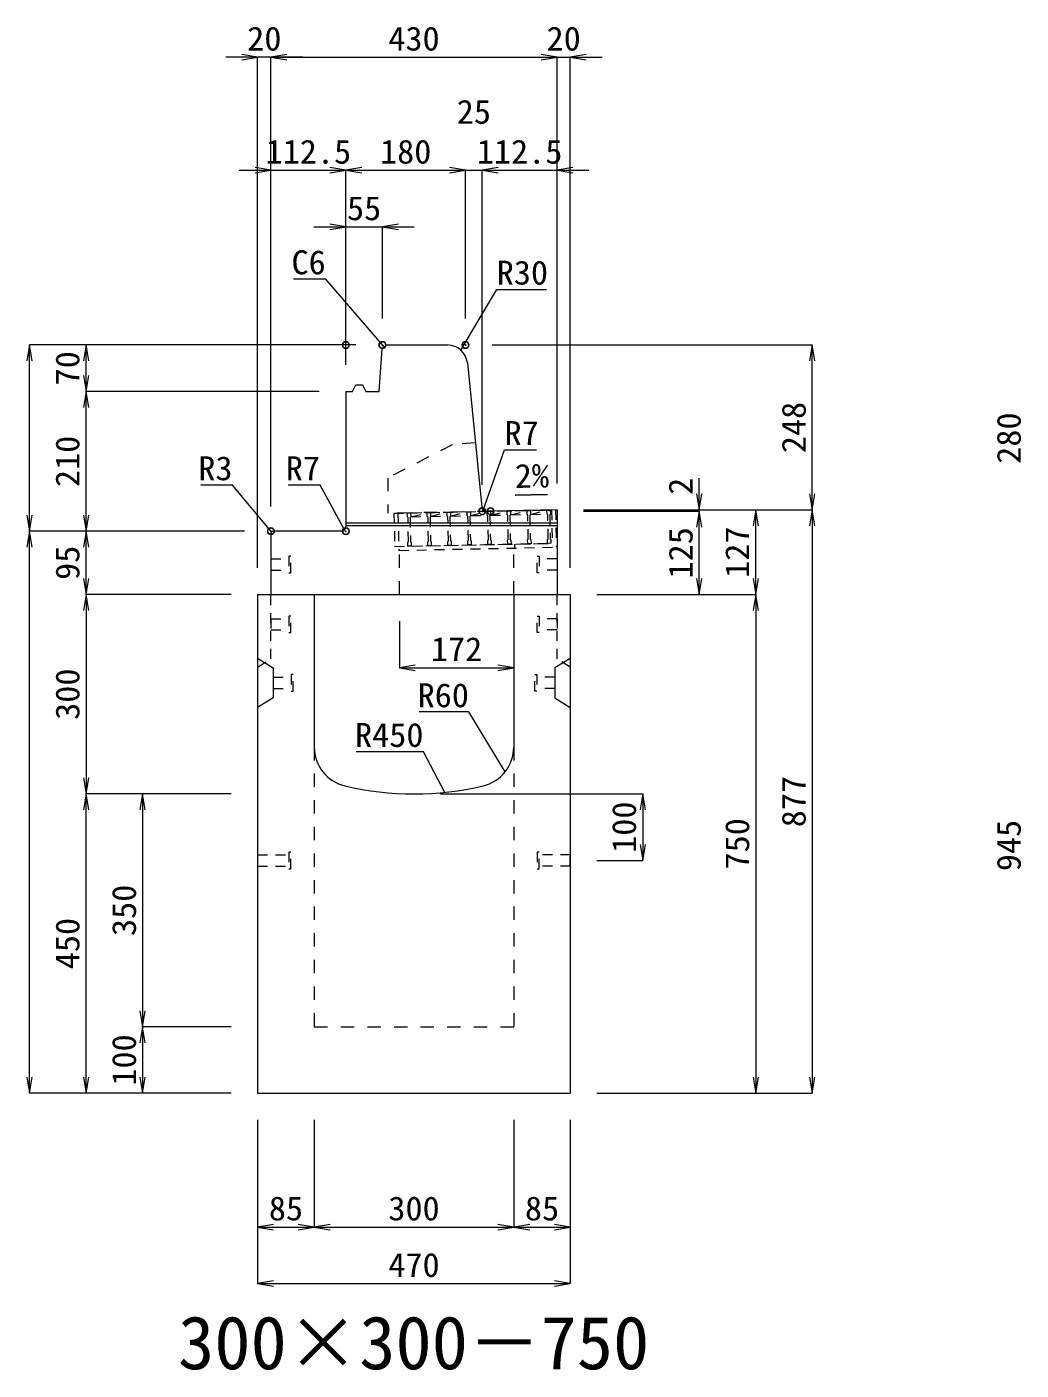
# Model space of a CAD drawing. Units: millimetres at full size; some dimension numbers follow another scale. Extents: x -18734 to 51600, y -18820 to 17820.
# Drawn here: x 3318 to 4813, y -5886 to -3867 of the extents above; entities that cross this region are included whole.
import ezdxf
from ezdxf.enums import TextEntityAlignment as Align

# ---------------------------------------------------------------- set-up
doc = ezdxf.new("R2010")
doc.units = ezdxf.units.MM
doc.header["$LTSCALE"] = 20
doc.header["$PDMODE"] = 32
doc.header["$PDSIZE"] = 10
doc.linetypes.add('USER1', pattern=[2, 1, -1])
doc.linetypes.add('USER2', pattern=[1.35, 0.75, -0.6])
for name, color, linetype, lineweight in [('インサート', 3, 'USER2', 9), ('グレーチング', 7, 'USER2', 5), ('受枠', 3, 'USER2', 9), ('寸法線', 7, 'Continuous', 13), ('引出線', 4, 'Continuous', 13), ('本体', 2, 'Continuous', 13), ('目地', 132, 'Continuous', 5)]:
    doc.layers.add(name, color=color, linetype=linetype, lineweight=lineweight)
doc.layers.add('作業エリア', color=11, linetype='Continuous')
doc.layers.add('文字', color=7, linetype='Continuous')
doc.styles.add('ＭＳ 明朝', font='')
doc.styles.get('ＭＳ 明朝').set_extended_font_data('MS Mincho')

# ---------------------------------------------------------------- blocks, each defined once
blk = doc.blocks.new('open_arrow')
at = {"color": 0, "linetype": 'Continuous', "lineweight": -2}
blk.add_lwpolyline([(7.5, 1.25), (0, 0), (7.5, -1.25)], dxfattribs=at)

msp = doc.modelspace()

# ---------------------------------------------------------------- linework, layer by layer
at = {"layer": 'インサート'}
for p, q in [((3715, -4662.5), (3712, -4662.5)), ((3712, -4662.5), (3712, -4687.5)), ((3715, -4687.5), (3715, -4662.5)), ((4085, -4662.5), (4088, -4662.5)), ((4085, -4687.5), (4085, -4662.5)), ((4088, -4662.5), (4088, -4687.5)), ((3685, -4666.5), (3712, -4666.5)), ((3685, -4666.5), (3685, -4683.5)), ((3685, -4683.5), (3712, -4683.5)), ((4115, -4666.5), (4088, -4666.5)), ((4115, -4683.5), (4088, -4683.5)), ((4115, -4666.5), (4115, -4683.5)), ((3712, -4687.5), (3715, -4687.5)), ((4088, -4687.5), (4085, -4687.5)), ((3685, -4756.5), (3712, -4756.5)), ((3685, -4756.5), (3685, -4773.5)), ((3715, -4752.5), (3712, -4752.5)), ((3712, -4752.5), (3712, -4777.5)), ((3715, -4777.5), (3715, -4752.5)), ((4085, -4752.5), (4088, -4752.5)), ((4085, -4777.5), (4085, -4752.5)), ((4088, -4752.5), (4088, -4777.5)), ((4115, -4756.5), (4088, -4756.5)), ((4115, -4756.5), (4115, -4773.5)), ((3685, -4773.5), (3712, -4773.5)), ((3712, -4777.5), (3715, -4777.5)), ((4088, -4777.5), (4085, -4777.5)), ((4115, -4773.5), (4088, -4773.5)), ((3688.2, -4844.5), (3715.2, -4844.5)), ((3688.2, -4844.5), (3688.2, -4861.5)), ((3718.2, -4840.5), (3715.2, -4840.5)), ((3715.2, -4840.5), (3715.2, -4865.5)), ((3718.2, -4865.5), (3718.2, -4840.5)), ((4081.8, -4840.5), (4084.8, -4840.5)), ((4081.8, -4865.5), (4081.8, -4840.5)), ((4084.8, -4840.5), (4084.8, -4865.5)), ((4111.8, -4844.5), (4084.8, -4844.5)), ((4111.8, -4844.5), (4111.8, -4861.5)), ((3688.2, -4861.5), (3715.2, -4861.5)), ((3715.2, -4865.5), (3718.2, -4865.5)), ((4084.8, -4865.5), (4081.8, -4865.5)), ((4111.8, -4861.5), (4084.8, -4861.5)), ((3715, -5107.5), (3712, -5107.5)), ((3712, -5107.5), (3712, -5132.5)), ((3715, -5132.5), (3715, -5107.5)), ((4088, -5107.5), (4085, -5107.5)), ((4085, -5107.5), (4085, -5132.5)), ((4088, -5132.5), (4088, -5107.5)), ((3665, -5111.5), (3712, -5111.5)), ((3665, -5111.5), (3665, -5128.5)), ((3665, -5128.5), (3712, -5128.5)), ((4135, -5111.5), (4088, -5111.5)), ((4135, -5128.5), (4088, -5128.5)), ((4135, -5128.5), (4135, -5111.5)), ((3712, -5132.5), (3715, -5132.5)), ((4085, -5132.5), (4088, -5132.5))]:
    msp.add_line(p, q, dxfattribs=at)
at = {"layer": 'グレーチング'}
for p, q in [((3889.92, -4597.5), (4104.88, -4593.2)), ((3895.04, -4603.4), (3919.92, -4596.9)), ((3895.04, -4603.4), (3920.04, -4602.9)), ((3925.04, -4602.8), (3949.91, -4596.3)), ((3925.04, -4602.8), (3950.03, -4602.3)), ((3955.03, -4602.2), (3979.91, -4595.7)), ((3955.03, -4602.2), (3980.03, -4601.7)), ((3985.03, -4601.6), (4009.9, -4595.1)), ((3985.03, -4601.6), (4010.02, -4601.1)), ((4015.02, -4601), (4039.89, -4594.5)), ((4015.02, -4601), (4040.01, -4600.5)), ((4045.01, -4600.4), (4069.89, -4593.9)), ((4045.01, -4600.4), (4070.01, -4599.9)), ((4075.01, -4599.8), (4099.88, -4593.3)), ((4075.01, -4599.8), (4100, -4599.3)), ((3890.92, -4647.49), (4105.88, -4643.19))]:
    msp.add_line(p, q, dxfattribs=at)
for points in [[(3889.92, -4597.5), (3894.92, -4597.4), (3895.04, -4603.4), (3894.06, -4604.42), (3894.78, -4640.41), (3895.8, -4641.39), (3895.92, -4647.39), (3890.92, -4647.49), (3890.8, -4641.49), (3891.78, -4640.47), (3891.06, -4604.48), (3890.04, -4603.5)], [(3919.92, -4596.9), (3924.92, -4596.8), (3925.04, -4602.8), (3924.06, -4603.82), (3924.78, -4639.81), (3925.8, -4640.79), (3925.92, -4646.79), (3920.92, -4646.89), (3920.8, -4640.89), (3921.78, -4639.87), (3921.06, -4603.88), (3920.04, -4602.9)], [(3949.91, -4596.3), (3954.91, -4596.2), (3955.03, -4602.2), (3954.05, -4603.22), (3954.77, -4639.21), (3955.79, -4640.19), (3955.91, -4646.19), (3950.91, -4646.29), (3950.79, -4640.29), (3951.77, -4639.27), (3951.05, -4603.28), (3950.03, -4602.3)], [(3979.91, -4595.7), (3984.91, -4595.6), (3985.03, -4601.6), (3984.05, -4602.62), (3984.77, -4638.61), (3985.79, -4639.59), (3985.91, -4645.59), (3980.91, -4645.69), (3980.79, -4639.69), (3981.77, -4638.67), (3981.05, -4602.68), (3980.03, -4601.7)], [(4009.9, -4595.1), (4014.9, -4595), (4015.02, -4601), (4014.04, -4602.02), (4014.76, -4638.01), (4015.78, -4638.99), (4015.9, -4644.99), (4010.9, -4645.09), (4010.78, -4639.09), (4011.76, -4638.07), (4011.04, -4602.08), (4010.02, -4601.1)], [(4039.89, -4594.5), (4044.89, -4594.4), (4045.01, -4600.4), (4044.03, -4601.42), (4044.75, -4637.41), (4045.77, -4638.39), (4045.89, -4644.39), (4040.89, -4644.49), (4040.77, -4638.49), (4041.75, -4637.47), (4041.03, -4601.48), (4040.01, -4600.5)], [(4069.89, -4593.9), (4074.89, -4593.8), (4075.01, -4599.8), (4074.03, -4600.82), (4074.75, -4636.81), (4075.77, -4637.79), (4075.89, -4643.79), (4070.89, -4643.89), (4070.77, -4637.89), (4071.75, -4636.87), (4071.03, -4600.88), (4070.01, -4599.9)], [(4099.88, -4593.3), (4104.88, -4593.2), (4105, -4599.2), (4104.02, -4600.22), (4104.74, -4636.21), (4105.76, -4637.19), (4105.88, -4643.19), (4100.88, -4643.29), (4100.76, -4637.29), (4101.74, -4636.27), (4101.02, -4600.28), (4100, -4599.3)]]:
    msp.add_lwpolyline(points, close=True, dxfattribs=at)
at = {"layer": '作業エリア'}
for p in [(3797.5, -4345), (3852.5, -4345), (3977.5, -4345), (4002.5, -4595), (4015, -4595), (3685, -4625), (3797.5, -4625)]:
    msp.add_point(p, dxfattribs=at)
at = {"layer": '受枠'}
for p, q in [((3869.93, -4597.9), (4112.88, -4593.04)), ((3869.93, -4597.9), (3870.93, -4647.89)), ((3875.93, -4597.78), (3877.05, -4653.77)), ((4106.88, -4593.16), (4107.88, -4643.15)), ((4112.88, -4593.04), (4114, -4649.03)), ((3870.93, -4647.89), (4107.88, -4643.15)), ((4050.89, -4644.29), (4051.01, -4650.29)), ((3877.05, -4653.77), (4114, -4649.03))]:
    msp.add_line(p, q, dxfattribs=at)
at = {"layer": '寸法線'}
for p, q in [((3733, -3912.31), (3617, -3912.31)), ((3665, -4680), (3665, -3912.31)), ((3685, -3912.31), (4115, -3912.31)), ((3685, -4588), (3685, -3912.31)), ((3685, -4588), (3685, -3912.31)), ((4067, -3912.31), (4183, -3912.31)), ((4115, -4553), (4115, -3912.31)), ((4115, -4553), (4115, -3912.31)), ((4135, -4680), (4135, -3912.31)), ((3637, -4082.31), (3797.5, -4082.31)), ((3685, -4588), (3685, -4082.31)), ((3797.5, -4082.31), (3977.5, -4082.31)), ((3797.5, -4375), (3797.5, -4082.31)), ((3797.5, -4375), (3797.5, -4082.31)), ((3929.5, -4082.31), (4050.5, -4082.31)), ((3977.5, -4305), (3977.5, -4082.31)), ((3977.5, -4305), (3977.5, -4082.31)), ((4002.5, -4555), (4002.5, -4082.31)), ((4002.5, -4082.31), (4163, -4082.31)), ((4002.5, -4555), (4002.5, -4082.31)), ((4115, -4553), (4115, -4082.31)), ((3749.5, -4167.31), (3900.5, -4167.31)), ((3797.5, -4375), (3797.5, -4167.31)), ((3852.5, -4305), (3852.5, -4167.31)), ((3322.06, -4625), (3322.06, -4345)), ((3812.5, -4345), (3322.06, -4345)), ((3407.06, -4415), (3407.06, -4345)), ((3812.5, -4345), (3407.06, -4345)), ((4017.5, -4345), (4498.78, -4345)), ((4498.78, -4593), (4498.78, -4345)), ((3407.06, -4625), (3407.06, -4415)), ((3757.5, -4415), (3407.06, -4415)), ((3757.5, -4415), (3407.06, -4415)), ((4328.78, -4643), (4328.78, -4545)), ((4155, -4593), (4498.78, -4593)), ((4155, -4593), (4413.78, -4593)), ((4155, -4593), (4328.78, -4593)), ((4155, -4593), (4498.78, -4593)), ((4155, -4595), (4328.78, -4595)), ((4155, -4595), (4328.78, -4595)), ((4328.78, -4720), (4328.78, -4595)), ((4413.78, -4720), (4413.78, -4593)), ((4498.78, -4593), (4498.78, -5470)), ((3322.06, -5470), (3322.06, -4625)), ((3645, -4625), (3322.06, -4625)), ((3645, -4625), (3322.06, -4625)), ((3407.06, -4720), (3407.06, -4625)), ((3645, -4625), (3407.06, -4625)), ((3645, -4625), (3407.06, -4625)), ((3407.06, -4720), (3407.06, -5020)), ((3625, -4720), (3407.06, -4720)), ((3625, -4720), (3407.06, -4720)), ((4175, -4720), (4413.78, -4720)), ((4175, -4720), (4413.78, -4720)), ((4175, -4720), (4328.78, -4720)), ((4413.78, -4720), (4413.78, -5470)), ((3878, -4760), (3878, -4830.23)), ((3878, -4830.23), (4050, -4830.23)), ((3625, -5020), (3407.06, -5020)), ((3407.06, -5470), (3407.06, -5020)), ((3625, -5020), (3407.06, -5020)), ((3492.06, -5020), (3492.06, -5370)), ((3625, -5020), (3492.06, -5020)), ((3940, -5020), (4243.78, -5020)), ((4243.78, -5020), (4243.78, -5120)), ((4175, -5120), (4243.78, -5120)), ((3625, -5370), (3492.06, -5370)), ((3492.06, -5370), (3492.06, -5470)), ((3625, -5370), (3492.06, -5370)), ((3625, -5470), (3322.06, -5470)), ((3625, -5470), (3407.06, -5470)), ((3625, -5470), (3492.06, -5470)), ((4175, -5470), (4413.78, -5470)), ((4175, -5470), (4498.78, -5470)), ((3665, -5510), (3665, -5671.16)), ((3665, -5510), (3665, -5756.16)), ((3750, -5510), (3750, -5671.16)), ((3750, -5510), (3750, -5671.16)), ((4050, -5510), (4050, -5671.16)), ((4050, -5510), (4050, -5671.16)), ((4135, -5510), (4135, -5671.16)), ((4135, -5510), (4135, -5756.16)), ((3665, -5671.16), (3750, -5671.16)), ((3750, -5671.16), (4050, -5671.16)), ((4050, -5671.16), (4135, -5671.16)), ((3665, -5756.16), (4135, -5756.16))]:
    msp.add_line(p, q, dxfattribs=at)
at = {"layer": '引出線'}
for points in [[(3855.29, -4347.99), (3767.27, -4245.82), (3718.92, -4245.82)], [(3970.48, -4352.76), (4024.33, -4261.36), (4099, -4261.36)], [(4004.14, -4593.19), (4036.08, -4502.42), (4084.01, -4502.42)], [(3685.88, -4625.88), (3627.15, -4555.51), (3579.43, -4555.51)], [(3795.45, -4622.95), (3758.75, -4555.51), (3710.82, -4555.51)], [(4052.12, -4570.88), (4100.83, -4569.9), (4052.08, -4570.88)], [(4037.07, -4986.68), (3982.66, -4896.79), (3907.98, -4896.79)], [(3946.44, -5017.6), (3914.22, -4956.45), (3813.21, -4956.45)]]:
    msp.add_lwpolyline(points, dxfattribs=at)
at = {"layer": '本体'}
for p, q in [((3847.5, -4415), (3852.07, -4350.98)), ((3852.07, -4350.98), (3858.5, -4345)), ((3858.5, -4345), (3950.35, -4345)), ((3980.2, -4372.01), (4001.87, -4588.7)), ((3797.5, -4415), (3797.5, -4618)), ((3797.5, -4415), (3807.5, -4415)), ((3807.5, -4415), (3812.5, -4405)), ((3812.5, -4405), (3822.5, -4405)), ((3822.5, -4405), (3827.5, -4415)), ((3827.5, -4415), (3847.5, -4415)), ((4015, -4595), (4008.83, -4595)), ((4115, -4593), (4015, -4595)), ((4115, -4593), (4115, -4720)), ((3685, -4628), (3685, -4720)), ((3790.5, -4625), (3688, -4625)), ((3665, -4720), (3665, -5470)), ((3665, -4720), (3750, -4720)), ((3685, -4720), (4115, -4720)), ((3750, -4720), (3750, -4949.47)), ((4050, -4720), (4135, -4720)), ((4050, -4720), (4050, -4949.47)), ((4135, -4720), (4135, -5470)), ((3665, -5470), (4135, -5470))]:
    msp.add_line(p, q, dxfattribs=at)
at = {"layer": '本体', "linetype": 'USER1'}
for p, q in [((3957.5, -4495), (3860.5, -4545)), ((3992.2, -4492), (3957.5, -4495)), ((3860.5, -4545), (3860.5, -4598.09)), ((4015, -4595), (3860.5, -4598.09)), ((4050, -4720), (4050, -4644.31)), ((3878, -4720), (3878, -4647.75))]:
    msp.add_line(p, q, dxfattribs=at)
at = {"layer": '本体', "linetype": 'USER2', "lineweight": 9}
for p, q in [((3685, -4817), (3685, -4720)), ((4115, -4817), (4115, -4720)), ((3665, -4829.5), (3685, -4817)), ((4135, -4829.5), (4115, -4817))]:
    msp.add_line(p, q, dxfattribs=at)
at = {"layer": '本体', "lineweight": 9}
for p, q in [((3665, -4816), (3688.2, -4830.5)), ((4134.58, -4816.26), (4111.8, -4830.5)), ((3688.2, -4830.5), (3688.2, -4875.5)), ((4111.8, -4830.5), (4111.8, -4875.5)), ((3688.2, -4875.5), (3665, -4890)), ((4111.8, -4875.5), (4135, -4890))]:
    msp.add_line(p, q, dxfattribs=at)
at = {"layer": '本体', "linetype": 'USER1', "lineweight": 15}
for p, q in [((3750, -4949.47), (3750, -5370)), ((4050, -4949.47), (4050, -5370)), ((3750, -5370), (4050, -5370))]:
    msp.add_line(p, q, dxfattribs=at)
at = {"layer": '本体'}
for centre, radius, start, end in [((3950.35, -4375), 30, 5.71059, 90), ((4008.83, -4588), 7, 185.71059, 270), ((3790.5, -4618), 7, 270, 0), ((3688, -4628), 3, 90, 180), ((3810, -4949.47), 60, 180, 256.65764), ((3990, -4949.47), 60, 283.34236, 0), ((3900, -4570), 450, 256.65764, 283.34236)]:
    msp.add_arc(centre, radius, start, end, dxfattribs=at)
at = {"layer": '目地'}
for p, q in [((4115, -4613), (3797.5, -4613)), ((4115, -4617), (3797.5, -4617))]:
    msp.add_line(p, q, dxfattribs=at)

# ---------------------------------------------------------------- block references
at = {"layer": '寸法線', "xscale": 3.2, "yscale": 3.2}
for p, rotation in [((3665, -3912.31), 180), ((4115, -3912.31), 180), ((4115, -3912.31), 180), ((3685, -4082.31), 180), ((3797.5, -4082.31), 180), ((3977.5, -4082.31), 180), ((3977.5, -4082.31), 180), ((3797.5, -4167.31), 180), ((3322.06, -4345), 270), ((3407.06, -4345), 270), ((4498.78, -4345), 270), ((3407.06, -4415), 90), ((3407.06, -4415), 270), ((4328.78, -4593), 90), ((4498.78, -4593), 90), ((3322.06, -4625), 90), ((3407.06, -4625), 90), ((4328.78, -4595), 270), ((4328.78, -4595), 270), ((4413.78, -4593), 270), ((4498.78, -4593), 270), ((3322.06, -4625), 270), ((3407.06, -4625), 270), ((3407.06, -4720), 90), ((4328.78, -4720), 90), ((4413.78, -4720), 90), ((3407.06, -4720), 270), ((4413.78, -4720), 270), ((4050, -4830.23), 180), ((3407.06, -5020), 90), ((3407.06, -5020), 270), ((3492.06, -5020), 270), ((4243.78, -5020), 270), ((4243.78, -5120), 90), ((3492.06, -5370), 90), ((3492.06, -5370), 270), ((3322.06, -5470), 90), ((3407.06, -5470), 90), ((3492.06, -5470), 90), ((4413.78, -5470), 90), ((4498.78, -5470), 90), ((3750, -5671.16), 180), ((4050, -5671.16), 180), ((4135, -5671.16), 180), ((4135, -5756.16), 180)]:
    msp.add_blockref('open_arrow', p, dxfattribs=dict(at, rotation=rotation))
for p in [(3685, -3912.31), (3685, -3912.31), (4135, -3912.31), (3797.5, -4082.31), (4002.5, -4082.31), (4002.5, -4082.31), (4115, -4082.31), (3852.5, -4167.31), (3878, -4830.23), (3665, -5671.16), (3750, -5671.16), (4050, -5671.16), (3665, -5756.16)]:
    msp.add_blockref('open_arrow', p, dxfattribs=at)
at = {"layer": '引出線', "xscale": 0.0533, "yscale": 0.0533}
for p, rotation in [((3855.29, -4347.99), 130.7), ((3970.48, -4352.76), 59.5), ((4052.12, -4570.88), 1.1), ((4004.14, -4593.19), 70.6), ((3795.45, -4622.95), 118.6), ((3685.88, -4625.88), 129.8), ((4037.07, -4986.68), 121.2), ((3946.44, -5017.6), 117.8)]:
    msp.add_blockref('open_arrow', p, dxfattribs=dict(at, rotation=rotation))

# ---------------------------------------------------------------- texts
at = {"layer": '寸法線', "style": 'ＭＳ 明朝', "width": 1.05}
for s, p in [('20', (3675, -3884.31)), ('430', (3900, -3884.31)), ('20', (4125, -3884.31)), ('25', (3990, -3994.31)), ('112.5', (3741.25, -4054.31)), ('180', (3887.5, -4054.31)), ('112.5', (4058.75, -4054.31)), ('55', (3825, -4139.31)), ('172', (3964, -4802.23)), ('85', (3707.5, -5643.16)), ('300', (3900, -5643.16)), ('85', (4092.5, -5643.16)), ('470', (3900, -5728.16))]:
    msp.add_text(s, height=36.03, dxfattribs=at).set_placement(p, align=Align.MIDDLE_CENTER)
for s, p in [('70', (3379.06, -4380)), ('248', (4470.78, -4469)), ('280', (4794.06, -4485)), ('210', (3379.06, -4520)), ('2', (4300.78, -4557.41)), ('125', (4300.78, -4657.5)), ('127', (4385.78, -4656.5)), ('95', (3379.06, -4672.5)), ('300', (3379.06, -4870)), ('877', (4470.78, -5031.5)), ('100', (4215.78, -5070)), ('750', (4385.78, -5095)), ('945', (4794.06, -5097.5)), ('350', (3464.06, -5195)), ('450', (3379.06, -5245)), ('100', (3464.06, -5420))]:
    msp.add_text(s, height=36.03, rotation=90, dxfattribs=at).set_placement(p, align=Align.MIDDLE_CENTER)
at = {"layer": '引出線', "style": 'ＭＳ 明朝', "width": 1.05}
for s, p in [('C6', (3767.27, -4202.62)), ('R3', (3627.15, -4512.31)), ('R7', (3758.75, -4512.31)), ('R60', (3982.66, -4853.59)), ('R450', (3914.22, -4913.25))]:
    msp.add_text(s, height=36.03, dxfattribs=at).set_placement(p, align=Align.TOP_RIGHT)
for s, p in [('R30', (4024.33, -4218.16)), ('R7', (4036.08, -4459.22))]:
    msp.add_text(s, height=36.03, dxfattribs=at).set_placement(p, align=Align.TOP_LEFT)
msp.add_text('2%', height=36.03, rotation=1.146, dxfattribs=at).set_placement((4051.15, -4523.98), align=Align.TOP_LEFT)
at = {"layer": '文字', "style": 'ＭＳ 明朝'}
msp.add_text('300×300－750', height=80.06, dxfattribs=at).set_placement((3899.52, -5844.97), align=Align.MIDDLE_CENTER)

doc.saveas('drawing.dxf')
